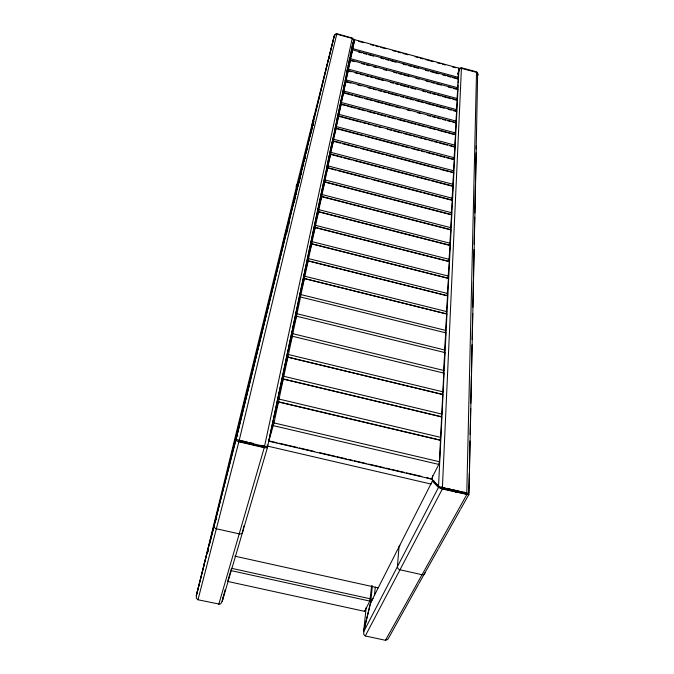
<?xml version="1.0" encoding="UTF-8"?>
<svg xmlns="http://www.w3.org/2000/svg" width="674" height="674" viewBox="0 0 674 674"><rect width="100%" height="100%" fill="white"/><g stroke="black" fill="none" stroke-linecap="round" stroke-linejoin="round"><path stroke-width="1.01" d="M469.298 473.333L468.649 493.612L440.004 486.957L438.538 486.181L432.363 479.964L432.7 479.635M469.433 467.057L469.989 440.88M470.123 434.604L470.679 408.436M470.789 403.195L471.362 376.041M471.455 371.871L472.027 344.751M472.137 339.536L472.693 313.461M472.828 307.201L473.384 280.957M473.493 275.708L474.049 249.464M474.159 244.215L474.732 217.171M474.825 213.035L475.414 185.064M475.507 180.918L476.097 152.914M476.189 148.769L477.655 72.986L476.518 71.84L461.446 67.729L459.921 68.15L458.91 69.894M469.011 493.486L476.341 146.005M466.779 493.36L476.51 72.337L460.687 68.217L459.255 69.439L457.932 74.3M442.397 487.698L461.429 68.217M292.508 328.836L296.021 312.652L300.545 296.964L274.015 422.927L268.783 441.2L431.394 479.046L438.782 464.411L439.423 461.724L440.476 440.349L439.996 439.996L278.379 401.746L273.4 419.102M439.996 439.996L440.627 437.367L441.63 416.936L441.15 416.65L283.19 378.914L278.033 397.121L273.838 417.358M441.15 416.65L441.773 414.089L442.734 394.551L442.262 394.324L287.79 357.077L282.667 375.258L278.665 394.568M442.262 394.324L442.869 391.813L443.787 373.11L443.324 372.941L444.798 352.561L296.408 316.182L291.952 331.861L288.472 347.877M444.798 352.561L444.343 352.451L445.767 332.846L300.452 296.99L304.429 278.505L446.702 313.924L445.32 332.788L445.767 332.846M446.702 313.924L446.255 313.916L447.595 295.751L308.161 260.787L303.688 276.492L300.663 290.376M311.75 243.752L308.052 260.905L447.157 295.776L448.454 278.269L311.75 243.752L307.302 259.448L304.648 271.597M315.205 227.374L311.632 243.912L448.025 278.337L449.288 261.445L315.205 227.374L310.773 243.044L308.069 255.463M318.524 211.611L315.078 227.559L448.859 261.554L450.08 245.243L318.524 211.611L313.595 229.371L310.773 243.044M321.717 196.42L318.398 211.83L449.668 245.387L450.847 229.632L321.717 196.42L316.831 214.105L314.118 227.248M324.801 181.786L321.591 196.673L450.443 229.809L451.588 214.576L324.801 181.786L319.956 199.386L317.344 212.024M327.775 167.666L324.666 182.064L451.184 214.787L452.305 200.052L327.775 167.666L323.461 183.168L320.538 196.631M423.39 192.865L451.909 200.288L452.995 186.032L330.648 154.043L324.186 179.444M431.234 180.699L452.599 186.285L453.661 172.477L333.419 140.883L328.685 158.205L326.359 169.486M450.224 171.954L453.273 172.755L454.31 159.384L336.099 128.17L331.406 145.382L329.165 156.267M454.31 159.384L453.922 159.679L454.933 146.713L338.685 115.869L331.878 143.478M449.465 145.685L454.554 147.033L455.54 134.455L341.187 103.981L334.498 131.118M455.54 134.455L455.161 134.792L456.121 122.575L343.614 92.464L337.75 115.456M452.717 122.12L455.75 122.938L456.686 111.075L345.964 81.318L340.387 103.029M453.282 110.637L456.323 111.454L457.233 99.929L348.239 70.517L342.527 92.911M457.233 99.929L456.879 100.316L457.764 89.12L350.438 60.045L345.113 80.72M457.764 89.12L457.41 89.524L458.286 78.631L352.578 49.884L348.197 65.934L354.718 39.724L458.8 68.133L457.932 79.052L452.861 77.67M438.538 486.181L458.168 85.025M458.269 82.936L458.884 70.391M432.363 479.964L432.59 475.785M312.289 127.496L283.105 243.289L283.459 244.106M374.474 595.386L375.283 587.088M418.461 584.392L388.334 638.514L387.474 639.626L385.444 640.3L365.291 635.944L363.766 634.495L363.775 630.561L370.784 601.562L372.36 585.841M230.542 571.552L227.643 581.426L364.617 611.36L369.799 601.09L371.669 585.681M363.775 630.561L366.134 607.67M477.748 75.033L477.858 74.014M477.74 75.53L477.849 74.511M328.634 59.144L334.262 35.891L335.298 34.121L336.865 33.7L352.965 38.3L353.665 40.12L353.454 41.636L267.654 446.508L265.674 446.635L239.169 440.526L236.119 439.187L334.144 36.362L335.189 34.601L336.747 34.18L352.199 38.393L353.564 40.6M328.752 58.646L328.861 57.61M204.416 563.599L196.294 595.521L196.412 598.293L197.988 599.767L219.808 604.216L220.887 603.584L222.294 601.149L267.376 447.78L267.283 444.815M196.437 595.723L296.914 184.802L298.102 184.794M196.294 595.521L235.807 440.459L328.743 58.099M296.021 312.652L299.366 296.509L304.909 276.256L308.161 260.787M335.787 170.084L327.64 167.969L330.648 154.043M341.693 157.295L330.504 154.363L333.419 140.883M333.268 141.228L336.099 128.17M363.404 135.786L335.947 128.532L338.685 115.869M338.533 116.257L341.187 103.981M345.071 105.456L341.036 104.386L343.614 92.464M352.561 95.32L343.454 92.886L345.964 81.318M350.876 83.113L345.804 81.748L348.239 70.517M351.095 71.781L348.079 70.964L350.438 60.045M354.322 61.595L350.278 60.5L352.578 49.884M352.418 50.356L354.718 39.724M268.977 439.844L273.189 419.978M288.059 349.823L283.282 372.756M300.25 292.314L299.93 294.209M304.227 273.585L303.688 276.492M307.63 257.519L307.302 259.448M323.756 181.441L323.461 183.168M337.32 117.487L337.034 119.146M339.966 104.992L339.485 107.554M344.675 82.776L344.026 85.859L344.17 85.446M346.68 73.323L346.259 75.311L346.411 74.89M347.102 71.326L348.584 64.645M264.511 446.407L352.199 38.393M243.954 525.88L242.606 532.039A2.915 2.536 13.1 0 1 239.219 533.884L216.354 528.778A2.932 2.544 9.6 0 1 214.096 525.661M304.555 158.87L305.137 157.969M301.901 169.511L303.629 162.459M303.494 163.361L303.713 163.967M222.782 598.933L223.701 594.822M304.328 159.873L303.94 161.507M299.652 179.023L299.585 179.36M300.511 175.442L300.697 174.692L300.57 175.147M295.793 194.011L296.223 192.301M299.492 178.913L299.601 179.402M299.795 178.425L300.233 176.63M239.169 440.526L336.747 34.18M303.536 162.737L303.595 163.698M372.023 600.34L370.666 602.733L363.648 631.765L438.471 487.487L432.228 480.983L434.477 481.143M207.752 551.955L208.502 548.88M209.74 543.792L283.442 243.213M296.307 192.25L296.24 194.104M296.476 191.509L296.905 189.765M297.158 188.754L297.579 187.018M297.748 186.294L298.169 184.575M298.422 183.564L298.995 181.146M304.993 156.966L304.951 158.702M301.261 172.51L301.699 170.724M302.559 167.177L302.988 165.408L302.542 167.076M286.652 233.305L288.042 227.601M288.632 225.167L289.373 222.117M294.066 202.781L295.473 196.977M298.767 183.421L300.183 177.582M300.747 175.265L301.741 171.188M304.151 161.246L304.892 158.188M306.131 153.082L307.622 146.957M310.866 133.612L312.332 127.563M457.958 73.803L458.674 70.871M295.768 194.449L295.996 193.202M297.984 185.165L297.731 186.218L298.279 184.044M298.371 183.488L298.515 182.915L298.135 184.44M300.36 175.863L301.623 170.724M297.504 187.515L297.141 188.99L297.689 188.004M298.043 185.316L298.936 181.668M299.121 180.935L299.652 178.762M299.829 178.037L300.183 176.588M298.169 184.263L297.916 185.308L298.11 184.676M303.932 161.12L304.294 159.679M294.926 197.65C294.134 200.886 295.819 194.036 295.01 197.364M296.08 192.907L296.198 192.435M300.233 176.495L299.787 178.307M297.756 186.555L298.093 185.173M298.439 183.8L298.776 182.418M299.113 181.045L299.45 179.68M350.033 55.445L353.555 41.156L351.407 49.177M222.294 601.149L225.057 589.834M231.207 569.041L230.828 570.566L369.799 601.09M304.235 160.041L303.89 161.406M295.557 195.3L295.701 196.269M299.644 178.29L301.556 170.716M334.262 35.891L296.358 186.791L296.796 187.145M303.982 161.044L304.395 159.418M298.034 184.845L298.211 184.263C296.484 183.345 295.633 187.077 296.67 187.667M304.471 158.971L304.791 157.851M296.333 191.702L296.813 191.568M299.029 181.02L299.677 180.253M299.728 178.02L300.065 176.698M300.402 175.366L300.73 174.027M301.067 172.696L301.404 171.356M301.834 169.882L302.34 167.877M303.359 163.833L303.637 162.72M304.597 158.609L304.774 157.767M292.828 206.134L295.532 195.384M304.892 157.278L305.002 156.848M207.777 552.073L208.544 549.091M215.874 520.379L216.649 517.329M238.385 442.018L238.882 440.097M197.988 599.767L238.866 441.807L264.233 447.696L267.376 447.78M348.913 61.258L350.109 56.911M346.722 71.562L347.776 67.636M287.714 351.879L292.196 336.191L443.787 373.11M262.54 447.62L263.087 445.716M218.789 604.266L264.233 447.696M370.784 601.562L372.141 599.161L373.185 598.546M222.041 601.267L222.555 599.953M204.129 564.753L203.607 566.067L236.785 435.758L237.754 435.564M370.666 602.733L432.295 481.211M365.291 635.944L442.338 489.012L468.978 494.792L467.402 493.233M455.514 492.382L456.475 490.613M385.444 640.3L466.745 494.674M418.958 583.499L438.117 549.335M438.606 548.451L460.376 509.637M460.89 508.727L468.851 494.531M458.455 68.563L458.8 68.133M448.859 261.554L449.288 261.445M448.025 278.337L448.454 278.269M447.157 295.776L447.595 295.751M231.393 568.275L370.346 598.832M234.847 556.168L378.013 587.821M269.785 441.074L276.921 442.734M278.96 443.206L297.318 447.485M299.366 447.957L314.665 451.521M319.762 452.701L335.062 456.264M337.101 456.736L346.276 458.876M348.323 459.348L352.401 460.3M354.44 460.772L366.681 463.628M368.72 464.1L384.02 467.655M386.059 468.135L390.136 469.087M392.175 469.559L404.417 472.407M406.456 472.878L421.756 476.442M426.853 477.63L431.394 479.046M267.418 446.062L431.183 484.092M240.256 440.366L247.324 442.009M249.346 442.473L253.39 443.416M261.478 445.295L264.511 445.994M444.907 487.875L441.453 487.058M446.929 488.347L450.982 489.282M453.004 489.754L465.161 492.576M264.233 447.275L238.529 441.301M466.138 494.126L441.386 488.364M274.015 422.927L439.423 461.724M273.341 425.656L438.782 464.411M279.036 399.084L440.627 437.367M278.421 401.999L440.476 440.349M283.83 376.311L441.773 414.089M283.248 379.1L441.63 416.936M288.421 354.541L442.869 391.813M287.857 357.203L442.734 394.551M292.811 333.706L443.913 370.489M297.007 313.747L444.924 350.05M301.042 294.614L445.885 330.445M304.909 276.256L446.811 311.615M305.347 278.834L445.236 313.663M283.105 243.289L283.586 243.407M308.616 258.622L447.704 293.527M312.188 241.671L448.564 276.129M318.928 209.681L450.181 243.263M315.626 225.369L449.389 259.389M322.113 194.567L450.948 227.719M325.18 179.992L451.681 212.74M328.137 165.939L452.397 198.274M337.826 170.615L369.403 178.829M371.433 179.36L421.351 192.334M333.756 139.265L453.745 170.817M334.287 141.498L340.387 143.099M342.426 143.638L358.694 147.909M360.733 148.44L384.121 154.59M386.151 155.121L394.29 157.261M396.32 157.792L438.024 168.753M440.055 169.284L448.193 171.423M330.993 152.375L453.08 184.314M343.732 157.826L351.87 159.949M353.909 160.488L385.444 168.727M387.483 169.258L413.937 176.175M415.976 176.706L429.203 180.169M336.427 126.602L454.386 157.775M365.443 136.317L399.008 145.18M401.038 145.719L409.177 147.867M411.207 148.406L419.346 150.555M421.376 151.086L424.426 151.894M426.465 152.434L434.604 154.582M436.634 155.113L444.773 157.261M446.803 157.8L452.911 159.409M341.499 102.515L455.607 132.947M347.093 105.995L355.173 108.152M357.195 108.691L365.274 110.839M367.296 111.378L375.376 113.527M377.398 114.066L385.477 116.223M387.491 116.762L395.571 118.91M397.593 119.45L405.672 121.606M407.694 122.146L415.774 124.294M417.796 124.833L425.875 126.99M427.889 127.521L435.968 129.678M437.99 130.217L446.07 132.365M448.092 132.904L454.15 134.522M339.005 114.361L455.009 145.154M339.553 116.526L360.919 122.196M362.957 122.735L366.007 123.544M368.046 124.083L371.096 124.892M373.135 125.44L376.185 126.249M378.224 126.788L381.273 127.597M387.382 129.214L391.451 130.293M393.49 130.832L401.628 132.997M403.667 133.536L411.806 135.693M413.844 136.232L416.894 137.041M418.933 137.58L421.983 138.397M424.022 138.937L427.072 139.745M429.111 140.285L432.16 141.093M434.199 141.633L437.249 142.441M439.288 142.981L447.426 145.146M343.909 91.057L456.188 121.118M354.583 95.86L362.679 98.033M364.701 98.573L372.798 100.738M374.82 101.277L382.908 103.442M384.938 103.981L393.026 106.155M395.048 106.694L400.112 108.042M407.189 109.938L410.23 110.755M417.307 112.651L420.34 113.459M427.426 115.355L430.459 116.164M432.481 116.712L435.522 117.52M437.544 118.06L440.577 118.877M442.599 119.416L445.632 120.225M447.654 120.772L450.695 121.581M348.517 69.186L457.301 98.564M355.131 72.868L358.147 73.685M360.169 74.224L363.185 75.041M365.198 75.581L368.223 76.398M370.237 76.946L373.261 77.754M375.275 78.302L383.338 80.476M390.389 82.38L393.405 83.197M395.427 83.736L398.444 84.553M400.457 85.101L408.52 87.275M410.533 87.814L415.572 89.17M422.623 91.074L425.648 91.891M427.661 92.439L430.686 93.248M432.7 93.796L435.724 94.613M437.738 95.152L440.754 95.969M442.776 96.517L450.83 98.69M452.844 99.23L455.868 100.047M346.251 79.953L456.753 109.668M357.97 85.025L361.011 85.842M368.114 87.746L371.155 88.564M373.177 89.111L376.218 89.928M378.249 90.468L381.29 91.285M383.321 91.832L386.362 92.65M388.392 93.197L398.528 95.919M400.558 96.466L403.6 97.283M405.622 97.831L413.735 100.005M415.765 100.552L423.879 102.734M425.901 103.274L434.014 105.456M436.044 106.003L444.158 108.185M448.21 109.272L451.251 110.089M442.338 489.012L438.471 487.487M358.509 52.016L361.55 52.842M363.581 53.398L366.622 54.223M368.653 54.771L373.725 56.153M380.827 58.082L383.868 58.908M385.899 59.464L388.94 60.289M390.971 60.845L396.042 62.219M403.145 64.156L406.186 64.982M408.217 65.53L411.266 66.355M413.288 66.911L418.369 68.293M425.463 70.222L428.512 71.048M430.543 71.604L438.656 73.811M442.717 74.907L445.758 75.741M447.789 76.288L450.83 77.114M350.716 58.756L457.831 87.797M361.399 63.516L364.432 64.333M366.454 64.881L369.487 65.707M373.522 66.802L376.555 67.619M383.632 69.54L386.665 70.357M393.742 72.278L396.775 73.095M398.789 73.643L401.822 74.469M403.844 75.016L408.899 76.381M415.976 78.302L419.009 79.119M426.078 81.04L429.111 81.857M431.133 82.405L434.166 83.222M436.188 83.77L441.243 85.143M448.32 87.056L451.344 87.881M453.366 88.429L456.399 89.246M238.866 441.807L235.807 440.459M358.593 41.308L363.631 42.681M370.7 44.61L373.725 45.436M375.738 45.984L378.763 46.809M380.785 47.365L385.823 48.739M392.891 50.668L395.916 51.494M397.93 52.041L400.954 52.867M402.976 53.423L408.014 54.796M415.083 56.726L418.107 57.551M420.121 58.099L423.146 58.924M425.168 59.48L433.239 61.679M437.274 62.783L440.299 63.609M442.312 64.156L445.337 64.982M452.406 66.911L455.43 67.737M352.847 48.638L458.345 77.341M476.51 72.337L477.647 73.483M464.731 492.13L466.922 494.168M440.451 487.942L434.174 481.581M364.381 610.669L364.617 611.36M313.006 125.6A1.896 1.07 15.3 0 1 312.104 124.336L314.109 116.122A1.879 1.045 15.4 0 1 314.337 115.776M424.957 572.799A2.923 2.401 36.2 0 1 422.059 574.711L399.985 569.783A2.915 2.426 34.5 0 1 397.424 566.64L399.016 546.841A2.856 2.351 32.7 0 1 399.943 545.3M218.848 506.216A2.881 2.46 10.4 0 1 219.286 505.348M313.823 121.438L312.829 125.524L313.823 121.438"/></g></svg>
